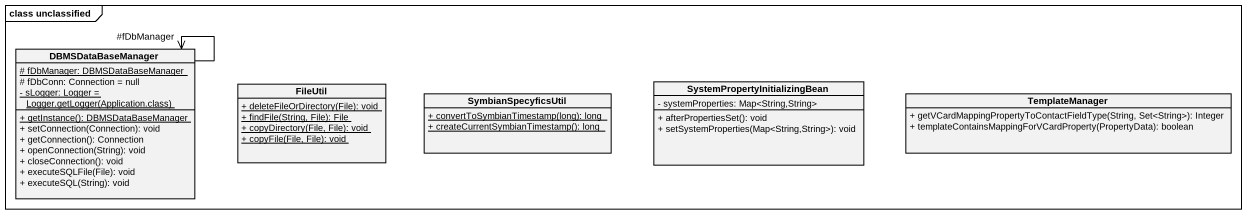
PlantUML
@startuml
mainframe class unclassified
hide circle
hide empty members
skinparam classAttributeIconSize 0
class DBMSDataBaseManager {
  {static} # fDbManager: DBMSDataBaseManager
  # fDbConn: Connection = null
  {static} {field} - sLogger: Logger = Logger.getLogger(Application.class)
  {static} + getInstance(): DBMSDataBaseManager
  + setConnection(Connection): void
  + getConnection(): Connection
  + openConnection(String): void
  + closeConnection(): void
  + executeSQLFile(File): void
  + executeSQL(String): void
}
class FileUtil {
  {static} + deleteFileOrDirectory(File): void
  {static} + findFile(String, File): File
  {static} + copyDirectory(File, File): void
  {static} + copyFile(File, File): void
}
class SymbianSpecyficsUtil {
  {static} + convertToSymbianTimestamp(long): long
  {static} + createCurrentSymbianTimestamp(): long
}
class "SystemPropertyInitializingBean" as SystemPropertyInitializingBe {
  - systemProperties: Map<String,String>
  + afterPropertiesSet(): void
  + setSystemProperties(Map<String,String>): void
}
class TemplateManager {
  + getVCardMappingPropertyToContactFieldType(String, Set<String>): Integer
  + templateContainsMappingForVCardProperty(PropertyData): boolean
}
DBMSDataBaseManager --> "#fDbManager" DBMSDataBaseManager
@enduml
